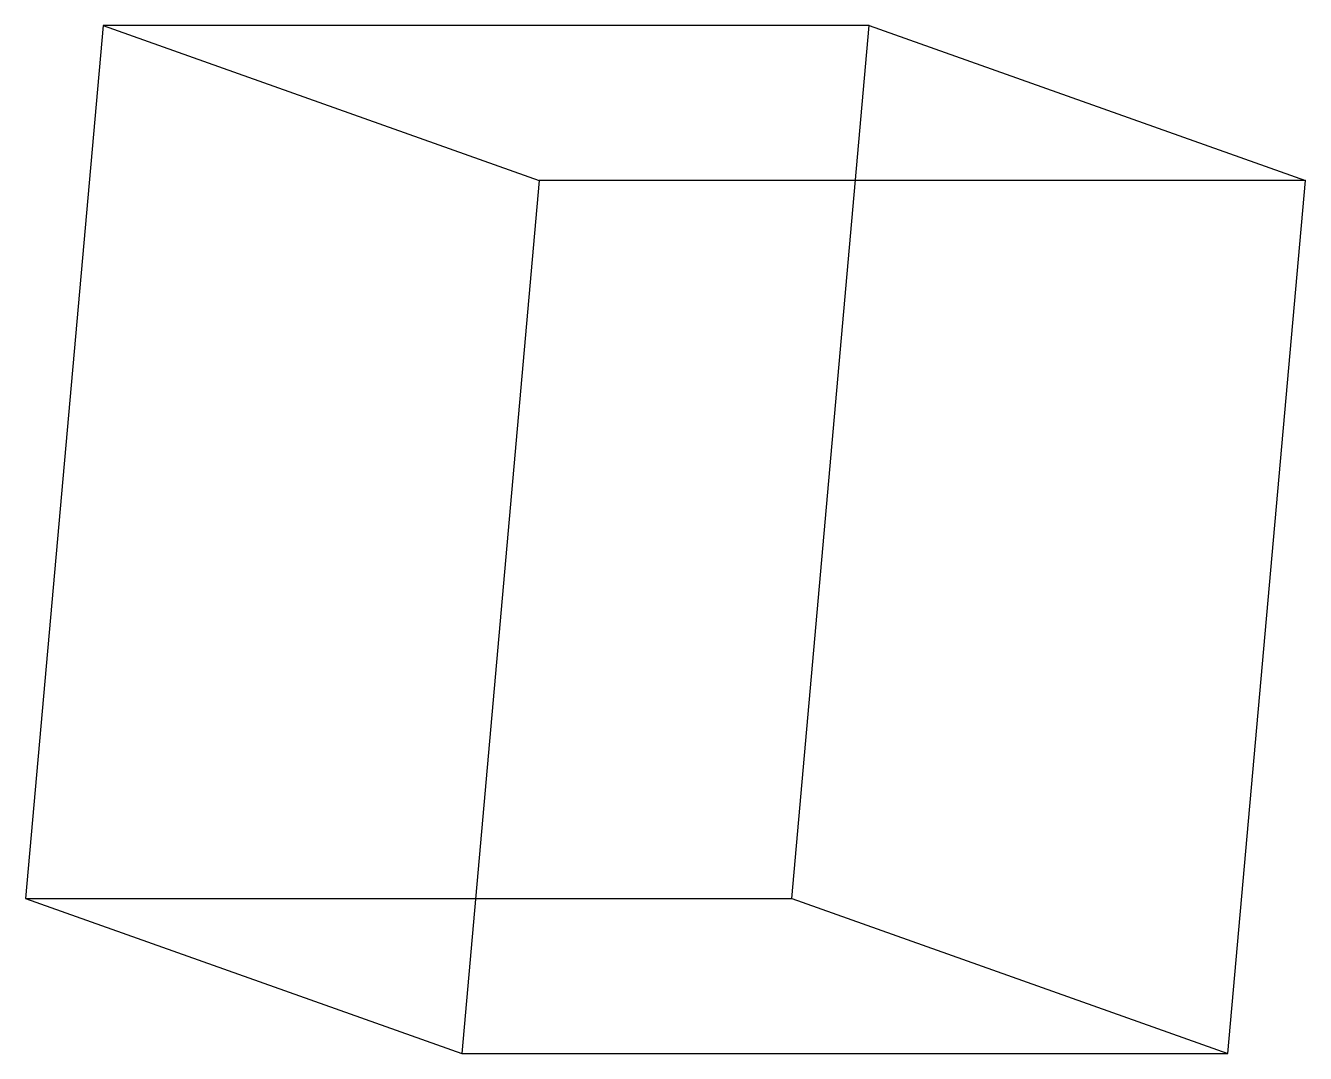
# Model space of a CAD drawing. Extents: x -2.89 to 2.89, y -2.32 to 2.32.
import ezdxf

# ---------------------------------------------------------------- set-up
doc = ezdxf.new("R2010")
doc.units = 0
doc.layers.add('CAPA_POR_DEFECTO', color=7, linetype='CONTINUOUS')

msp = doc.modelspace()

# ---------------------------------------------------------------- linework, layer by layer
at = {"layer": 'CAPA_POR_DEFECTO', "color": 7}
for p, q in [((-2.54, 2.32), (-2.89, -1.62)), ((0.92, 2.32), (-2.54, 2.32)), ((-2.54, 2.32), (-0.57, 1.62)), ((0.57, -1.62), (0.92, 2.32)), ((0.92, 2.32), (2.89, 1.62)), ((-0.57, 1.62), (-0.92, -2.32)), ((2.89, 1.62), (-0.57, 1.62)), ((2.54, -2.32), (2.89, 1.62)), ((-2.89, -1.62), (0.57, -1.62)), ((-2.89, -1.62), (-0.92, -2.32)), ((0.57, -1.62), (2.54, -2.32)), ((-0.92, -2.32), (2.54, -2.32))]:
    msp.add_line(p, q, dxfattribs=at)

doc.saveas('drawing.dxf')
